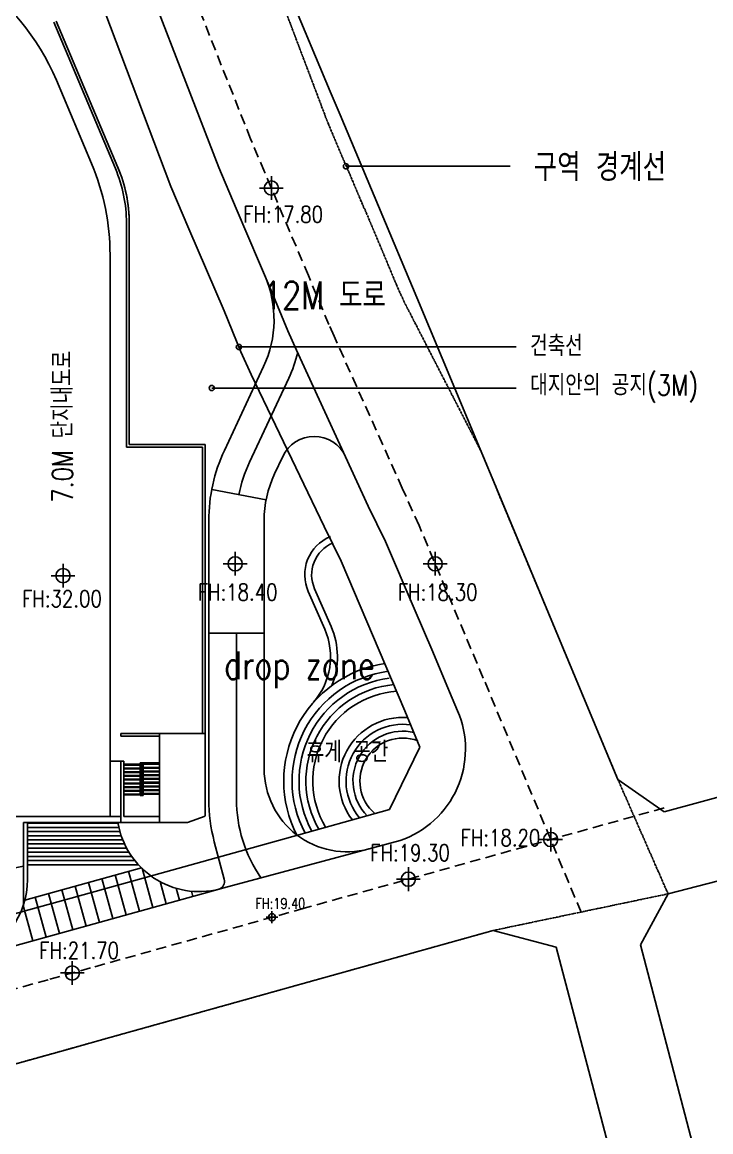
# Model space of a CAD drawing. Header units: millimetres. Extents: x 1145859089 to 1147511753, y -1047484727 to -1047247487.
# Drawn here: x 1147040757 to 1147090514, y -1047402818 to -1047322594 of the extents above; entities that cross this region are included whole.
import ezdxf
from ezdxf.enums import TextEntityAlignment as Align
from ezdxf.xclip import XClip

# ---------------------------------------------------------------- set-up
doc = ezdxf.new("R2010")
doc.units = ezdxf.units.MM
doc.header["$LTSCALE"] = 100
doc.header["$MEASUREMENT"] = 0
doc.header["$XCLIPFRAME"] = 2
doc.linetypes.add('단지배치도$0$HID', pattern=[2.3, 1.5, -0.8])
doc.linetypes.add('단지배치도$0$PHANTOM', pattern=[2.5, 1.25, -0.25, 0.25, -0.25, 0.25, -0.25])
doc.layers.get('0').update_dxf_attribs({"linetype": 'CONTINUOUS'})
for name, color, linetype in [('XREF', 135, 'CONTINUOUS'), ('단지배치도$0$S240910', 33, 'CONTINUOUS'), ('단지배치도$0$W240910', 135, 'CONTINUOUS')]:
    doc.layers.add(name, color=color, linetype=linetype)
doc.styles.add('단지배치도$0$WS1', font='romans.shx', dxfattribs={"width": 0.8, "bigfont": 'whgtxt.shx'})

# ---------------------------------------------------------------- blocks, each defined once
blk = doc.blocks.new('단지배치도$0$zw$9902')
at = {"layer": '단지배치도$0$W240910', "linetype": '단지배치도$0$HID', "ltscale": 5}
for p, q in [((127521, 40333), (114137, 74135)), ((128523, 37963), (127521, 40333)), ((131699, 30453), (128523, 37963)), ((133175, 26911), (131699, 30453)), ((133550, 26083), (133175, 26911)), ((138483, 15078), (133550, 26083)), ((139694, 12384), (138483, 15078)), ((144335, 1358), (139694, 12384)), ((151398, -15562), (144335, 1358)), ((157402, -8030), (131383, -15288)), ((131383, -15288), (115945, -19601)), ((115945, -19601), (112898, -20449)), ((112898, -20449), (100415, -23923))]:
    blk.add_line(p, q, dxfattribs=at)
at = {"layer": '단지배치도$0$W240910', "linetype": '단지배치도$0$PHANTOM'}
for p, q in [((133141, 41400), (123689, 66384)), ((136893, 32604), (133141, 41400)), ((138059, 29782), (136893, 32604)), ((138621, 28547), (138059, 29782)), ((144130, 17840), (138621, 28547)), ((145327, 14970), (144130, 17840)), ((150012, 3735), (145327, 14970)), ((154057, -5966), (150012, 3735)), ((157687, -14243), (154057, -5966)), ((145040, -16895), (157687, -14243)), ((132794, -20316), (145040, -16895)), ((117342, -24634), (132794, -20316)), ((114292, -25487), (117342, -24634)), ((102993, -28643), (114292, -25487))]:
    blk.add_line(p, q, dxfattribs=at)
at = {"layer": '단지배치도$0$W240910', "ltscale": 10}
for p, q in [((133278, 43773), (128109, 56093)), ((133987, 42084), (133278, 43773)), ((139532, 28868), (133987, 42084)), ((144103, 17904), (139532, 28868)), ((130277, 23040), (127440, 16966)), ((145327, 14970), (144103, 17904)), ((150012, 3735), (145327, 14970)), ((126500, 4610), (126500, -7410)), ((154058, -5966), (150012, 3735)), ((154058, -5966), (157415, -8310)), ((157415, -8310), (163163, -6747)), ((111400, -9090), (111400, -11854)), ((157687, -14243), (169970, -11056)), ((157687, -14243), (155696, -17928)), ((132794, -20316), (145040, -16895)), ((145040, -16895), (149593, -18106)), ((149593, -18106), (152205, -27980)), ((155696, -17928), (157427, -24554)), ((117342, -24634), (132794, -20316)), ((114292, -25487), (117342, -24634)), ((157427, -24554), (160575, -36601)), ((102993, -28643), (114292, -25487)), ((152205, -27980), (155453, -40258))]:
    blk.add_line(p, q, dxfattribs=at)
at = {"layer": '단지배치도$0$W240910'}
for p, q in [((121763, 36893), (115643, 53087)), ((125221, 38260), (119776, 52409)), ((113491, 44573, 0), (116031, 38549, 0)), ((126476, 35308), (125221, 38260)), ((134411, 38357), (146286, 38357)), ((129023, 37638), (129023, 35923)), ((123059, 33842), (121763, 36893)), ((129880, 36780), (128166, 36780)), ((129020, 29371), (126476, 35308)), ((118550, 34251, 1673713), (118550, 18040, 1673713)), ((125604, 27896), (123059, 33842)), ((117365, 31946, 0), (117365, 13560, 0)), ((130216, 26456), (129020, 29371)), ((118750, 28832, 1673713), (118750, 18240, 1673713)), ((126818, 24954), (125604, 27896)), ((130850, 25064), (130216, 26456)), ((126678, 25294), (146713, 25294)), ((127569, 23298), (126818, 24954)), ((136018, 13796), (130850, 25064)), ((128465, 23887), (125628, 17812)), ((132837, 12316), (127569, 23298)), ((124716, 22325), (146713, 22307)), ((118550, 18040, 1673713), (124048, 18040, 1673713)), ((118750, 18240, 1673713), (124248, 18240, 1673713)), ((124048, 18040, 1673713), (124050, -2640, 1673713)), ((124248, 18240, 1673713), (124250, -8613, 1673713)), ((129252, 16119), (129842, 17384)), ((128642, 14234), (124713, 14984)), ((137269, 11232), (136018, 13796)), ((117365, 13560, 0), (117365, -8640, 0)), ((124500, 12734), (124500, -7410)), ((128500, -5207), (128500, 12734)), ((134062, 9798), (132837, 12316)), ((133254, 11574), (133301, 11594)), ((139344, 6384), (137269, 11232)), ((126407, 10474), (126407, 8760)), ((133451, 11114), (133498, 11135)), ((140859, 10474), (140859, 8760)), ((138659, -1019), (134062, 9798)), ((113969, 9615), (113969, 7901)), ((127264, 9617), (125549, 9617)), ((141716, 9617), (140002, 9617)), ((114826, 8758), (113111, 8758)), ((132877, 4887), (131685, 7615)), ((133335, 5087), (132143, 7815)), ((140678, 3264), (139344, 6384)), ((124500, 4610), (128500, 4610)), ((141584, 1103), (140678, 3264)), ((142084, -89), (141584, 1103)), ((142479, -1007), (142084, -89)), ((139758, -3643), (138659, -1019)), ((124250, -2640), (118150, -2640)), ((118150, -2840), (118150, -2640)), ((120950, -2840), (118150, -2840)), ((120950, -9090), (120950, -2640)), ((120950, -2640), (120950, -4640)), ((137569, -8146), (139758, -3643)), ((118150, -4640), (117365, -4640)), ((118150, -9090), (118150, -4640)), ((118350, -4640), (118150, -4640)), ((118350, -8640), (118350, -4640)), ((119550, -4780), (119550, -7140)), ((120950, -4780), (119550, -4780)), ((118350, -4880), (119550, -4880)), ((118350, -5150), (119550, -5150)), ((118350, -5420), (119550, -5420)), ((118425, -4930), (118425, -4880)), ((119475, -4930), (118425, -4930)), ((118425, -5200), (118425, -5150)), ((119475, -5200), (118425, -5200)), ((118425, -5470), (118425, -5420)), ((119475, -5470), (118425, -5470)), ((119475, -4880), (119475, -4930)), ((119475, -5150), (119475, -5200)), ((119475, -5420), (119475, -5470)), ((119600, -7090), (119600, -4830)), ((119600, -4830), (120950, -4830)), ((119630, -5150), (119600, -5150)), ((119630, -5420), (119600, -5420)), ((119630, -7040), (119630, -4880)), ((120950, -4880), (119630, -4880)), ((119670, -7040), (119670, -4880)), ((119700, -5150), (119670, -5150)), ((119700, -5420), (119670, -5420)), ((119700, -4880), (119700, -7090)), ((119750, -7140), (119750, -4880)), ((119750, -5150), (120950, -5150)), ((119750, -5420), (120950, -5420)), ((120875, -5100), (119825, -5100)), ((119825, -5100), (119825, -5150)), ((120875, -5370), (119825, -5370)), ((119825, -5370), (119825, -5420)), ((120875, -5150), (120875, -5100)), ((120875, -5420), (120875, -5370)), ((118350, -5690), (119550, -5690)), ((118350, -5960), (119550, -5960)), ((118350, -6230), (119550, -6230)), ((118425, -5740), (118425, -5690)), ((119475, -5740), (118425, -5740)), ((118425, -6010), (118425, -5960)), ((119475, -6010), (118425, -6010)), ((118425, -6280), (118425, -6230)), ((119475, -6280), (118425, -6280)), ((119475, -5690), (119475, -5740)), ((119475, -5960), (119475, -6010)), ((119475, -6230), (119475, -6280)), ((119630, -5690), (119600, -5690)), ((119630, -5960), (119600, -5960)), ((119630, -6230), (119600, -6230)), ((119700, -5690), (119670, -5690)), ((119700, -5960), (119670, -5960)), ((119700, -6230), (119670, -6230)), ((119750, -5690), (120950, -5690)), ((119750, -5960), (120950, -5960)), ((119750, -6230), (120950, -6230)), ((120875, -5640), (119825, -5640)), ((119825, -5640), (119825, -5690)), ((120875, -5910), (119825, -5910)), ((119825, -5910), (119825, -5960)), ((120875, -6180), (119825, -6180)), ((119825, -6180), (119825, -6230)), ((120875, -5690), (120875, -5640)), ((120875, -5960), (120875, -5910)), ((120875, -6230), (120875, -6180)), ((118350, -6500), (119550, -6500)), ((118350, -6770), (119550, -6770)), ((118350, -7040), (119550, -7040)), ((118425, -6550), (118425, -6500)), ((119475, -6550), (118425, -6550)), ((118425, -6820), (118425, -6770)), ((119475, -6820), (118425, -6820)), ((118425, -7090), (118425, -7040)), ((119475, -7090), (118425, -7090)), ((119475, -6500), (119475, -6550)), ((119475, -6770), (119475, -6820)), ((119475, -7040), (119475, -7090)), ((119550, -7140), (119750, -7140)), ((119630, -6500), (119600, -6500)), ((119630, -6770), (119600, -6770)), ((119630, -7040), (119600, -7040)), ((119700, -7090), (119600, -7090)), ((119700, -6500), (119670, -6500)), ((119700, -6770), (119670, -6770)), ((119700, -7040), (119670, -7040)), ((119750, -6500), (120950, -6500)), ((119750, -6770), (120950, -6770)), ((119750, -7040), (120950, -7040)), ((120875, -6450), (119825, -6450)), ((119825, -6450), (119825, -6500)), ((120875, -6720), (119825, -6720)), ((119825, -6720), (119825, -6770)), ((120875, -6990), (119825, -6990)), ((119825, -6990), (119825, -7040)), ((120875, -6500), (120875, -6450)), ((120875, -6770), (120875, -6720)), ((120875, -7040), (120875, -6990)), ((117365, -8640, 0), (108365, -8640, 0)), ((110900, -8640), (118150, -8640)), ((118350, -8640), (120950, -8640)), ((129972, -10260), (137569, -8146)), ((111400, -13195), (111400, -9090)), ((149208, -9458), (149208, -11173)), ((114548, -14567), (129972, -10260)), ((125238, -13913), (138326, -10391)), ((150065, -10316), (148351, -10316)), ((124901, -10485), (125619, -13193)), ((111100, -11911), (111100, -15104)), ((138925, -12327), (138925, -14042)), ((139782, -13184), (138067, -13184)), ((111504, -15411), (114548, -14567)), ((100438, -18494), (111504, -15411)), ((114633, -19109), (114633, -20823)), ((115490, -19966), (113775, -19966))]:
    blk.add_line(p, q, dxfattribs=at)
at = {"layer": '단지배치도$0$W240910', "ltscale": 5}
for p, q in [((113294, 48775, 0), (117753, 38196, 0)), ((113478, 48853, 0), (117937, 38274, 0)), ((118750, 34253, 0), (118750, 18240, 0)), ((118750, 18240, 0), (124248, 18240, 0)), ((124248, 18240, 0), (124250, -8613, 0)), ((122962, -9090), (124250, -8622)), ((122962, -9090), (124250, -8622)), ((111100, -9090, 0), (111100, -12252, 0)), ((111100, -9090), (122962, -9090)), ((111100, -9090), (122962, -9090)), ((111100, -12252, 0), (108660, -12740, 0)), ((108660, -12740, 0), (111100, -12252, 0)), ((129495, -15935), (128638, -15935)), ((129495, -15935), (128638, -15935)), ((129067, -15506), (129067, -16364)), ((129067, -15506), (129067, -16364))]:
    blk.add_line(p, q, dxfattribs=at)
at = {"layer": '단지배치도$0$W240910', "ltscale": 2}
for p, q in [((111400, -9140), (117939, -9140)), ((111400, -9440), (117999, -9440)), ((111400, -9740), (118075, -9740)), ((111400, -10040), (118169, -10040)), ((111400, -10340), (118279, -10340)), ((111400, -10640), (118409, -10640)), ((111400, -10940), (118559, -10940)), ((111400, -11240), (118730, -11240)), ((111400, -11540), (118926, -11540)), ((111400, -11840), (119149, -11840)), ((111400, -12140), (119404, -12140))]:
    blk.add_line(p, q, dxfattribs=at)
at = {"layer": '단지배치도$0$W240910', "linetype": 'Continuous', "ltscale": 0.2}
for p, q in [((111201, -14693), (119630, -12352)), ((119501, -15501), (118699, -12611)), ((120465, -15234), (119677, -12396)), ((116611, -16304), (115808, -13414)), ((117574, -16037), (116771, -13146)), ((118538, -15769), (117735, -12878)), ((121428, -14966), (120980, -13352)), ((107224, -18911), (125408, -13861)), ((113720, -17107), (112917, -14216)), ((114684, -16839), (113881, -13949)), ((115647, -16572), (114844, -13681)), ((122392, -14699), (122152, -13836)), ((123355, -14431), (123249, -14049)), ((111793, -17642), (111084, -15090)), ((112756, -17374), (111954, -14484))]:
    blk.add_line(p, q, dxfattribs=at)
at = {"layer": '단지배치도$0$W240910'}
for centre in [(129023, 36780), (126407, 9617), (140859, 9617), (113969, 8758), (149208, -10316), (138925, -13184), (114633, -19966)]:
    blk.add_circle(centre, 514, dxfattribs=at)
at = {"layer": '단지배치도$0$W240910', "ltscale": 5}
blk.add_circle((129067, -15935), 257, dxfattribs=at)
blk.add_circle((129067, -15935), 257, dxfattribs=at)
at = {"layer": '단지배치도$0$W240910'}
for centre, radius, start, end in [((97826, 37970, 0), 17000, 22.85729, 90), ((100365, 31946, 0), 17000, 0, 22.85729), ((134411, 38357), 188, 0, 180), ((134411, 38357), 188, 180, 0), ((121216, 27272), 8000, 334.96337, 23.14088), ((126678, 25294), 188, 360, 180), ((126678, 25294), 188, 180, 360), ((124716, 22325), 188, 0, 180), ((124716, 22325), 188, 180, 0), ((132107, 16326), 2500, 24.63458, 154.96337), ((136500, 12734), 12000, 154.96337, 180.00034), ((136500, 12734), 8000, 154.96337, 180.00034), ((134434, 8816), 3000, 113.1655, 203.60244), ((134434, 8816), 2500, 113.1655, 203.60244), ((128295, 2885), 5000, 318.73238, 23.60244), ((128295, 2885), 5500, 337.96579, 23.60244), ((138518, -6086), 8600, 98.62496, 207.15764), ((138518, -6086), 8000, 97.50866, 208.04168), ((138518, -6086), 7500, 97.50866, 208.88926), ((138518, -6086), 7000, 95.26815, 209.86159), ((138518, -6086), 6500, 93.87579, 210.98878), ((138518, -6086), 4600, 85.55532, 217.64584), ((136048, -3772), 7000, 288.99258, 23.26247), ((138518, -6086), 4100, 81.81848, 220.51265), ((138518, -6086), 3600, 76.81174, 224.27719), ((138518, -6086), 3100, 69.63432, 229.47857), ((134500, -5207), 6000, 180.00034, 285.06204), ((136500, -7410), 12000, 180.00034, 194.84979), ((123818, -8115, 0), 5968, 189.40247, 283.88345), ((105400, -13195), 6000, 287.78204, 0), ((125039, -13347), 600, 290.60531, 14.84979)]:
    blk.add_arc(centre, radius, start, end, dxfattribs=at)
at = {"layer": '단지배치도$0$W240910', "ltscale": 5}
for radius in [10150, 10350]:
    blk.add_arc((108400, 34253, 0), radius, 0, 22.85729, dxfattribs=at)
at = {"layer": '단지배치도$0$W240910', "linetype": '단지배치도$0$HID', "ltscale": 5}
blk.add_arc((108400, 34253), 10350, 0.01112, 22.85729, dxfattribs=at)
at = {"layer": '단지배치도$0$W240910', "ltscale": 10}
for centre, start, end in [((121216, 27272), 334.96337, 346.2327), ((136500, 12734), 154.96337, 169.1936), ((136500, -7410), 180.00034, 214.64595)]:
    blk.add_arc(centre, 10000, start, end, dxfattribs=at)
at = {"layer": '단지배치도$0$S240910', "style": '단지배치도$0$WS1', "width": 0.8}
for s, p in [('구역 경계선', (152762, 37281)), ('12M 도로', (132866, 28023)), ('drop zone', (131055, 1286))]:
    blk.add_text(s, height=2000, dxfattribs=at).set_placement(p, align=Align.CENTER)
for s, height, p in [('FH:17.80', 1200, (126995, 34282)), ('FH:18.40', 1200, (123703, 6967)), ('FH:18.30', 1200, (138156, 6967)), ('FH:32.00', 1200, (111010, 6491)), ('휴게 공간', 1500, (131577, -4734)), ('FH:18.20', 1200, (142696, -10787)), ('FH:19.30', 1200, (136166, -11875)), ('FH:21.70', 1200, (112251, -18940))]:
    blk.add_text(s, height=height, dxfattribs=at).set_placement(p)
for s, rotation, p in [('건축선', 360, (147716, 24626)), ('7.0M 단지내도로', 90, (114679, 14045)), ('대지안의 공지(3M)', 360, (147719, 21791))]:
    blk.add_text(s, height=1500, rotation=rotation, dxfattribs=at).set_placement(p)
at = {"layer": '단지배치도$0$S240910', "ltscale": 5, "style": '단지배치도$0$WS1', "width": 0.8}
blk.add_text('FH:19.40', height=750, dxfattribs=at).set_placement((127874, -15318, 0))
blk = doc.blocks.new('단지배치도')
blk.add_blockref('단지배치도$0$zw$9902', (141034, 142437))

msp = doc.modelspace()

# ---------------------------------------------------------------- block references
at = {"layer": 'XREF'}
ref = msp.add_blockref('단지배치도', (1146788705.034274, -1047513806.462535), dxfattribs=at)
XClip(ref).set_block_clipping_path([(72982.4064819524, 34919.7593965302), (360382.4067475507, 255319.7593436702)])

doc.saveas('drawing.dxf')
